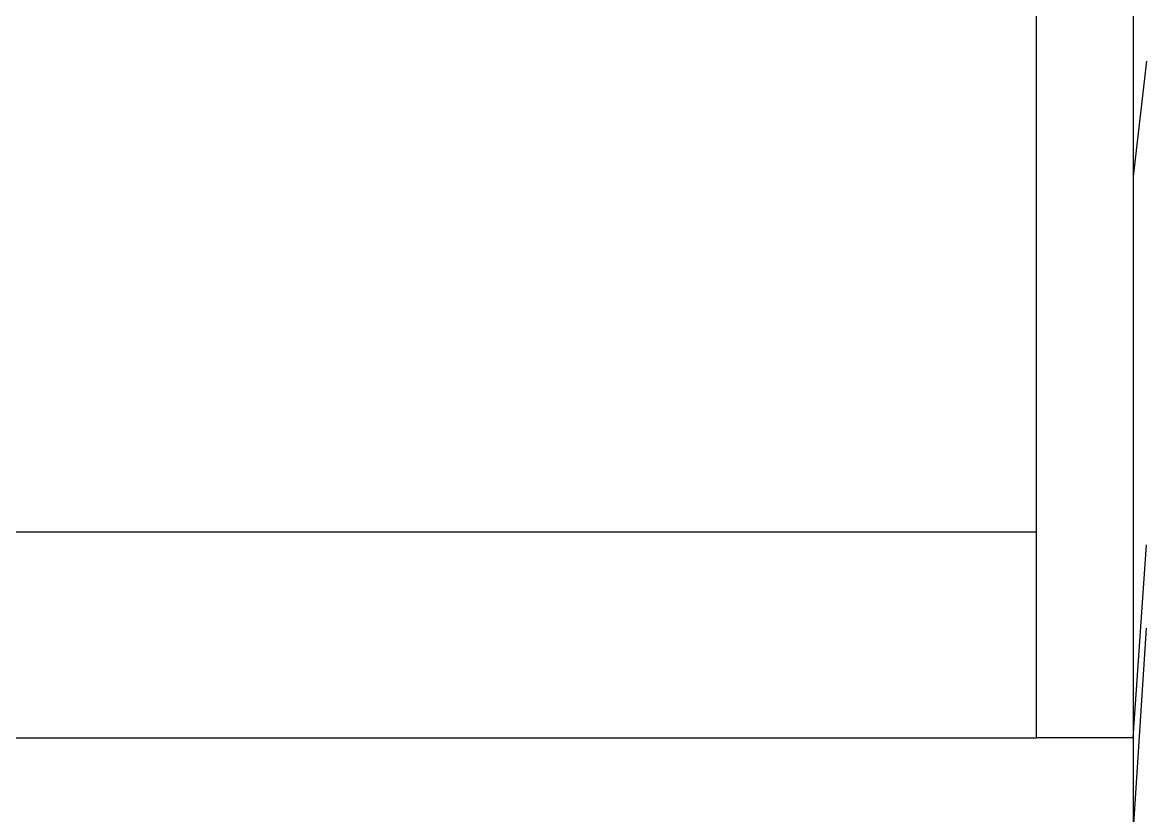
# Model space of a CAD drawing. Header units: millimetres. Extents: x -650 to 3773, y 316 to 2389.
# Drawn here: x 557 to 655.6, y 642.5 to 712.1 of the extents above; entities that cross this region are included whole.
import ezdxf

# ---------------------------------------------------------------- set-up
doc = ezdxf.new("R2010")
doc.units = ezdxf.units.MM

# ---------------------------------------------------------------- blocks, each defined once
blk = doc.blocks.new('A$C1e894cf7')
for p, q in [((434.451, 166.939), (444.594, 165.753)), ((493.866, 165.753), (476.915, 166.939)), ((502.351, 165.753), (484.228, 166.939)), ((226.329, 165.753), (444.594, 165.753)), ((444.594, 165.753), (493.866, 165.753)), ((493.866, 165.753), (493.866, 157.268)), ((493.866, 165.753), (502.351, 165.753)), ((475.802, 157.268), (0, 157.268)), ((475.802, 157.268), (475.802, 25.671)), ((493.866, 157.268), (475.802, 157.268)), ((493.866, 0), (493.866, 157.268))]:
    blk.add_line(p, q)

msp = doc.modelspace()

# ---------------------------------------------------------------- block references
at = {"rotation": 270}
msp.add_blockref('A$C1e894cf7', (488.682, 1143.208), dxfattribs=at)

doc.saveas('drawing.dxf')
